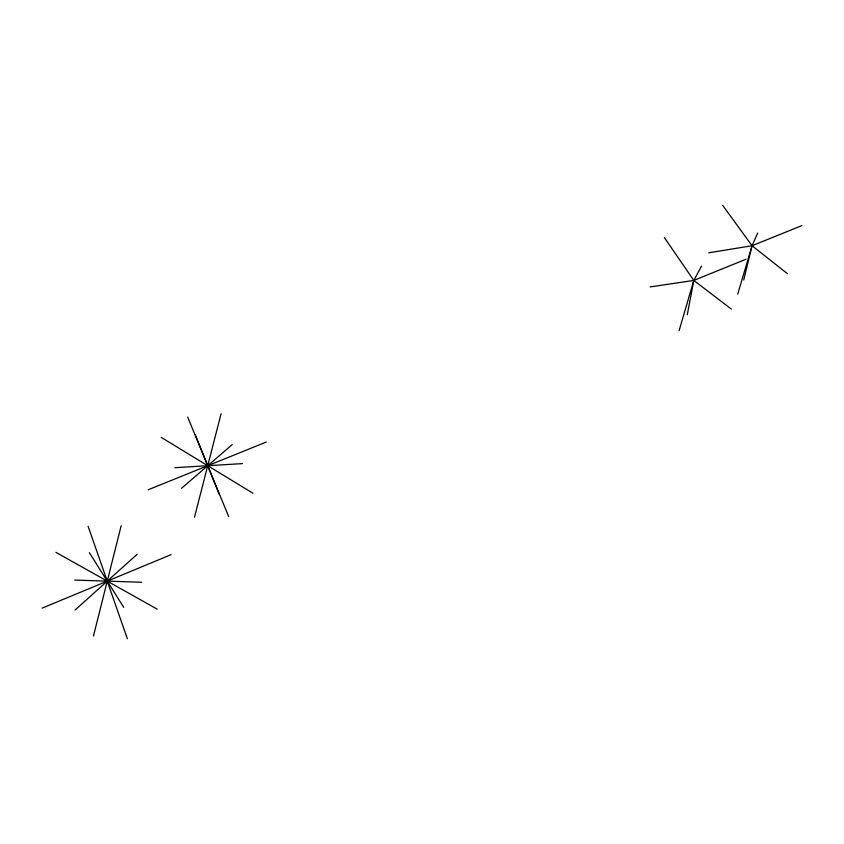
<?xml version="1.0" encoding="UTF-8"?>
<svg xmlns="http://www.w3.org/2000/svg" width="844" height="844" viewBox="0 0 844 844"><rect width="100%" height="100%" fill="white"/><g stroke="black" fill="none" stroke-linecap="round" stroke-linejoin="round"><path stroke-width="1.27" d="M687.269 314.801L693.8 280.419L701.501 266.166M743.743 279.997L752.046 245.731L757.627 233.123M93.462 636.007L121.156 525.77M194.479 517.235L221.086 413.75M679.125 330.626L693.8 280.419L664.386 237.586M737.74 294.071L752.046 245.731L801.8 225.633M75.053 610.043L137.108 554.329M181.513 488.328L232.174 444.619M42.2 608.113L171.121 554.645M650.144 286.918L693.8 280.419L746.085 259.192M148.143 489.784L266.303 442.034M708.707 252.81L752.046 245.731L787.41 273.667M174.813 467.703L242.428 463.609M74.705 580.081L141.697 582.254M55.947 552.356L157.174 609.136M161.362 437.477L252.936 493.223M693.8 280.419L731.326 309.073M722.622 205.282L752.046 245.731M89.358 552.63L123.699 607.332M187.695 417.094L228.671 516.539M195.238 434.576L219.271 494.489M88.093 526.245L127.349 638.718"/></g></svg>
